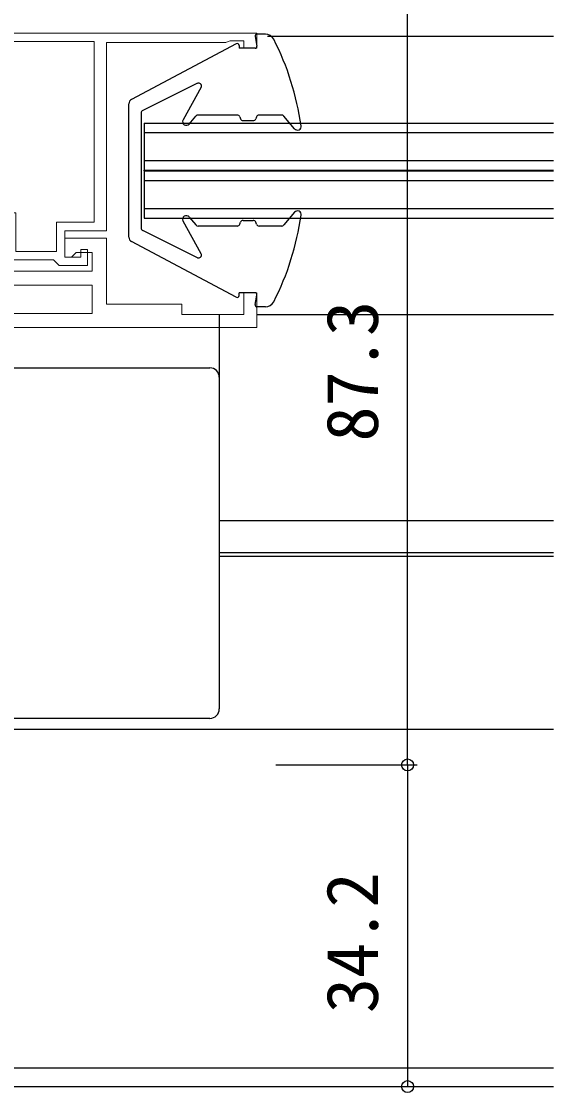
# Model space of a CAD drawing. Units: millimetres, scale not verified. Extents: x -437 to 438, y -281 to 279.
# Drawn here: x 38.5 to 95, y -175.9 to -62 of the extents above; entities that cross this region are included whole.
import ezdxf
from ezdxf.enums import TextEntityAlignment as Align

# ---------------------------------------------------------------- set-up
doc = ezdxf.new("R2010")
doc.units = ezdxf.units.MM
doc.header["$LTSCALE"] = 2
doc.layers.add('0-2_YKK_11', color=7, linetype='Continuous', lineweight=18)
for name, color, linetype in [('0-4_YKK_12', 2, 'Continuous'), ('0-5_YKK_13', 4, 'Continuous'), ('0-7_YKK_D', 6, 'Continuous')]:
    doc.layers.add(name, color=color, linetype=linetype)
doc.styles.add('ＭＳ ゴシック', font='')
doc.styles.get('ＭＳ ゴシック').set_extended_font_data('MS Gothic')

msp = doc.modelspace()

# ---------------------------------------------------------------- linework, layer by layer
at = {"layer": '0-2_YKK_11'}
for points in [[(-1.5, -63.3), (63.5, -63.3), (63.5, -64.9), (62.1, -64.9), (62.1, -64.1), (60.647, -64.1), (60.424, -64.2), (60.2, -64.3), (47.5, -64.3), (47.5, -84.3), (43.1, -84.3), (43.1, -87.1), (44.8, -87.1), (44.8, -86.3), (45.5, -86.3), (45.5, -88), (42.5, -88), (42.2, -87.7), (41.9, -87.4), (37, -87.4)], [(36.5, -88.6), (46, -88.6), (46, -86.6), (44.3, -86.6), (43.8, -87.1), (43.1, -87.1), (43.1, -85.1), (47.5, -85.1), (47.5, -92.1), (55.5, -92.1), (55.5, -93.2), (62.1, -93.2), (62.1, -90.9), (63.5, -90.9), (63.5, -94.6), (34.5, -94.6)]]:
    msp.add_lwpolyline(points, dxfattribs=at)
for points in [[(46.2, -64.2), (8.9, -64.2), (8.9, -82.4), (37.9, -82.4), (37.9, -86.5), (42.2, -86.5), (42.2, -83.4), (46.2, -83.4)], [(46, -90.1), (36.5, -90.1), (36.5, -93.1), (46, -93.1)]]:
    msp.add_lwpolyline(points, close=True, dxfattribs=at)
at = {"layer": '0-4_YKK_12'}
for p, q in [((64.605, -63.6), (95, -63.6)), ((51.5, -72.85), (95, -72.85)), ((51.5, -73.85), (95, -73.85)), ((51.5, -76.85), (95, -76.85)), ((51.5, -77.95), (51.5, -77.85)), ((51.5, -77.95), (95, -77.95)), ((51.5, -78.95), (95, -78.95)), ((51.5, -81.95), (95, -81.95)), ((63.5, -93.2), (95, -93.2)), ((59.5, -115.1), (95, -115.1)), ((59.5, -118.5), (95, -118.5)), ((59.5, -118.898), (95, -118.898)), ((-1.802, -137.298), (95, -137.298)), ((12, -173.298), (95, -173.298)), ((12, -175.298), (95, -175.298))]:
    msp.add_line(p, q, dxfattribs=at)
for points in [[(51.5, -72.85), (51.5, -77.85), (95, -77.85)], [(51.5, -77.95), (51.5, -82.95), (95, -82.95)]]:
    msp.add_lwpolyline(points, dxfattribs=at)
at = {"layer": '0-5_YKK_13'}
for p, q in [((63.304, -63.637), (63.497, -64.663)), ((64.392, -63.4), (63.5, -63.4)), ((61.306, -64.423), (50.165, -70.359)), ((61.6, -64.6), (61.6, -64.9)), ((63.3, -64.9), (61.6, -64.9)), ((57.167, -68.631), (51.367, -71.517)), ((57.563, -69.045), (55.65, -72.507)), ((49.9, -85), (49.9, -70.8)), ((51.2, -71.786), (51.2, -84.014)), ((56.307, -72.957), (57.02, -72.107)), ((61.384, -72), (57.25, -72)), ((61.669, -72.205), (61.732, -72.395)), ((62.016, -72.6), (63.084, -72.6)), ((63.432, -72.205), (63.369, -72.395)), ((66.131, -72), (63.716, -72)), ((67.494, -73.457), (66.361, -72.107)), ((56.307, -82.843), (57.02, -83.693)), ((67.494, -82.343), (66.361, -83.693)), ((57.563, -86.755), (55.65, -83.293)), ((61.384, -83.8), (57.25, -83.8)), ((61.669, -83.595), (61.732, -83.405)), ((62.016, -83.2), (63.084, -83.2)), ((63.432, -83.595), (63.369, -83.405)), ((66.131, -83.8), (63.716, -83.8)), ((57.167, -87.169), (51.367, -84.283)), ((61.306, -91.377), (50.165, -85.441)), ((61.6, -91.2), (61.6, -90.9)), ((63.3, -90.9), (61.6, -90.9)), ((63.304, -92.163), (63.497, -91.137)), ((64.392, -92.4), (63.5, -92.4)), ((15.029, -98.885), (58.5, -98.885)), ((59.5, -99.369), (59.5, -99.883)), ((59.5, -99.883), (59.5, -100.881)), ((59.5, -134.728), (59.5, -135.144))]:
    msp.add_line(p, q, dxfattribs=at)
for points in [[(59.5, -93.2), (59.5, -93.746), (59.5, -99.369)], [(59.5, -100.881), (59.5, -124.867), (59.5, -128.132), (59.5, -134.728)], [(58.5, -136.146), (-5, -136.146), (-5, -135.726)]]:
    msp.add_lwpolyline(points, dxfattribs=at)
for centre, radius, start, end in [((63.5, -63.6), 0.2, 90, 190.65851), ((64.392, -64.4), 1, 26.81981, 90), ((61.4, -64.6), 0.2, 360, 118.04641), ((63.3, -64.7), 0.2, 270, 10.65851), ((38.512, -77.484), 30, 8.32236, 26.81981), ((57.3, -68.9), 0.3, 331.07656, 116.45265), ((50.4, -70.8), 0.5, 118.04641, 180), ((51.5, -71.786), 0.3, 116.45265, 180), ((56, -72.7), 0.4, 151.07656, 320), ((57.25, -72.3), 0.3, 90, 140), ((61.384, -72.3), 0.3, 18.43571, 90), ((62.016, -72.3), 0.3, 198.43571, 270), ((63.084, -72.3), 0.3, 270, 341.56429), ((63.716, -72.3), 0.3, 90, 161.56429), ((66.131, -72.3), 0.3, 40, 90), ((67.8, -73.2), 0.4, 220, 8.32236), ((56, -83.1), 0.4, 40, 208.92344), ((38.512, -78.316), 30, 333.18019, 351.67764), ((67.8, -82.6), 0.4, 351.67764, 140), ((51.5, -84.014), 0.3, 180, 243.54735), ((57.25, -83.5), 0.3, 220, 270), ((61.384, -83.5), 0.3, 270, 341.56429), ((62.016, -83.5), 0.3, 90, 161.56429), ((63.084, -83.5), 0.3, 18.43571, 90), ((63.716, -83.5), 0.3, 198.43571, 270), ((66.131, -83.5), 0.3, 270, 320), ((50.4, -85), 0.5, 180, 241.95359), ((57.3, -86.9), 0.3, 243.54735, 28.92344), ((63.3, -91.1), 0.2, 349.34149, 90), ((61.4, -91.2), 0.2, 241.95359, 0), ((63.5, -92.2), 0.2, 169.34149, 270), ((64.392, -91.4), 1, 270, 333.18019), ((58.501, -99.884), 0.999, 0.05348, 90.05355)]:
    msp.add_arc(centre, radius, start, end, dxfattribs=at)
msp.add_ellipse((58.5, -135.144), major_axis=(0, -1.002), ratio=0.998135, start_param=6.2831853, end_param=7.8539816, dxfattribs=at)
at = {"layer": '0-7_YKK_D'}
for p, q in [((79.5, -141.1), (79.5, -53.8)), ((65.5, -141.1), (80.5, -141.1)), ((79.5, -141.1), (79.5, -175.298))]:
    msp.add_line(p, q, dxfattribs=at)
for centre in [(79.5, -141.1), (79.5, -141.1), (79.5, -175.298)]:
    msp.add_circle(centre, 0.637, dxfattribs=at)

# ---------------------------------------------------------------- texts
at = {"layer": '0-7_YKK_D', "style": 'ＭＳ ゴシック'}
for s, p in [('87.3', (78, -106.718)), ('34.2', (78, -167.489))]:
    msp.add_text(s, height=5.499, rotation=90, dxfattribs=at).set_placement(p, align=Align.BOTTOM_LEFT)

doc.saveas('drawing.dxf')
